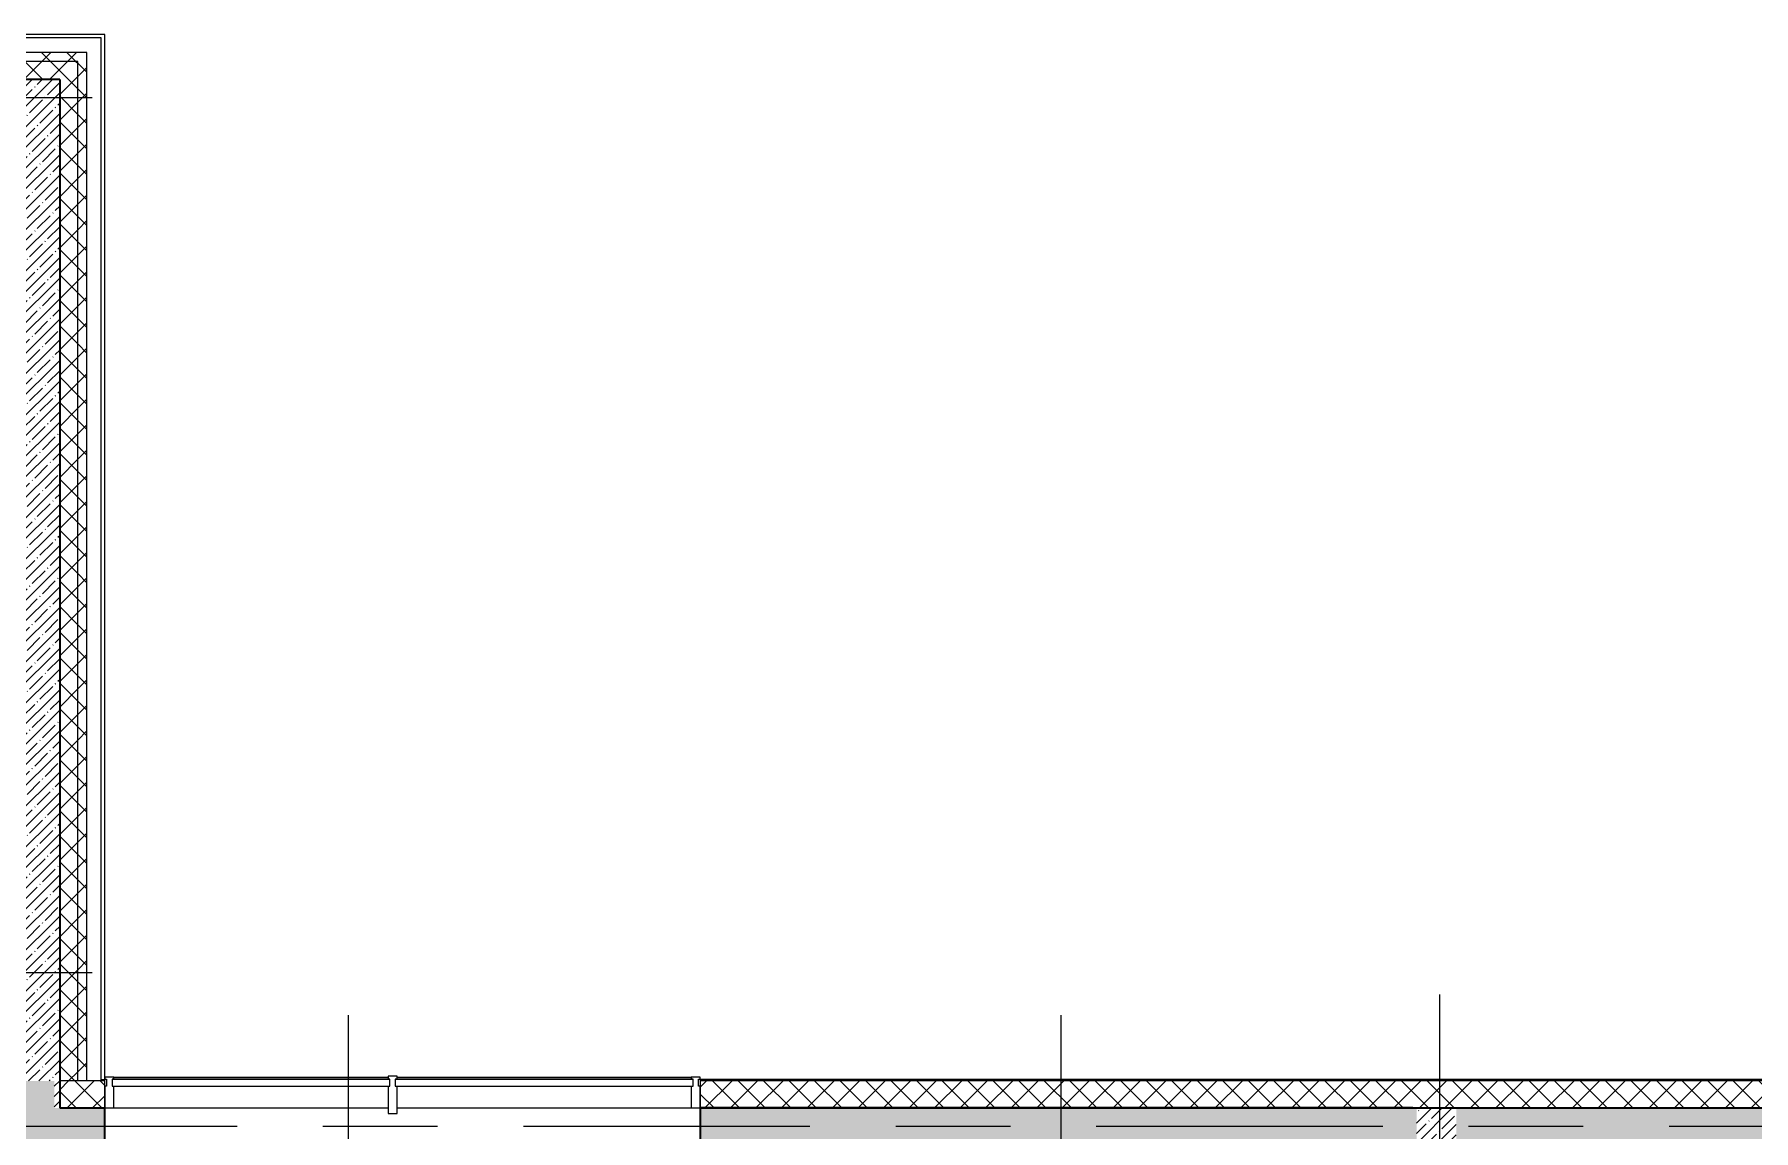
# Model space of a CAD drawing. Header units: millimetres. Extents: x 81094 to 272713, y -8553 to 29000.
# Drawn here: x 92920 to 102448, y 21275 to 27350 of the extents above; entities that cross this region are included whole.
import ezdxf

# ---------------------------------------------------------------- set-up
doc = ezdxf.new("R2010")
doc.units = ezdxf.units.MM
doc.linetypes.add('Осевая', pattern=[3175, 635, -476.25, 1587.5, -476.25])
for name, color, linetype, lineweight in [('A-GLAZ', 7, 'Continuous', 9), ('A-GLAZ-CWMG', 7, 'Continuous', 9), ('A-GLAZ-CWMG-1', 7, 'Continuous', 25), ('A-WALL', 7, 'Continuous', 9), ('I-WALL', 7, 'Continuous', 9), ('Оси', 7, 'Continuous', 9), ('Оси-2', 7, 'Осевая', 9)]:
    doc.layers.add(name, color=color, linetype=linetype, lineweight=lineweight)
for name, color, linetype, lineweight, true_color in [('A-WALL-1', 7, 'Continuous', 35, 0x3c3c3c), ('A-WALL-2', 7, 'Continuous', 13, 0x3c3c3c), ('A-WALL-FNSH-1', 7, 'Continuous', 9, 0x3c3c3c), ('A-WALL-FNSH-2', 7, 'Continuous', 13, 0x3c3c3c)]:
    doc.layers.add(name, color=color, linetype=linetype, lineweight=lineweight, true_color=true_color)
pattern_1 = [(45, (0, 0), (-57.024626, 57.024626), []), (45, (57.025, 0), (-57.024626, 57.024626), [100.806, -20.161, 3.353, -16.808])]
pattern_2 = [(45, (0, 0), (-70.71068, 70.71068), []), (135, (0, 0), (-70.71068, -70.71068), [])]

# ---------------------------------------------------------------- blocks, each defined once
blk = doc.blocks.new('PNS_Панель прямоугольная1 - Нр_Стекло - 40мм-22855919-План расстановки осветительного оборудования 2 этажа в осях 23-33')
at = {"layer": 'A-GLAZ'}
for p, q in [((-770, 0), (770, 0)), ((770, 0), (-770, 0)), ((-770, 0), (-770, -40)), ((770, -40), (770, 0)), ((-770, -40), (770, -40))]:
    blk.add_line(p, q, dxfattribs=at)
blk = doc.blocks.new('Прямоугольный импост - Импост структурный с накладкой - 170мм-22854882-План расстановки осветительного оборудования 2 этажа в осях 23-33')
at = {"layer": 'A-GLAZ-CWMG-1'}
for p, q in [((-50, 40), (-50, 160)), ((-50, 160), (0, 160)), ((0, 160), (0, 40)), ((-50, -10), (-50, 0)), ((-10, 40), (-10, 0)), ((0, 40), (-10, 40)), ((-10, 0), (0, 0)), ((0, 0), (0, -10)), ((0, -10), (-50, -10))]:
    blk.add_line(p, q, dxfattribs=at)
blk = doc.blocks.new('Прямоугольный импост - Импост структурный с накладкой - 170мм-22855901-План расстановки осветительного оборудования 2 этажа в осях 23-33')
at = {"layer": 'A-GLAZ-CWMG'}
for p, q in [((93360, 21570), (94880, 21570)), ((93360, 21400), (94880, 21400))]:
    blk.add_line(p, q, dxfattribs=at)
blk = doc.blocks.new('Прямоугольный импост - Импост структурный с накладкой - 170мм-22854884-План расстановки осветительного оборудования 2 этажа в осях 23-33')
at = {"layer": 'A-GLAZ-CWMG-1'}
for p, q in [((0, 160), (-50, 160)), ((-50, 160), (-50, 40)), ((0, 40), (0, 160)), ((-50, 0), (-50, -10)), ((-10, 0), (-10, 40)), ((-10, 40), (0, 40)), ((0, 0), (-10, 0)), ((0, -10), (0, 0)), ((-50, -10), (0, -10))]:
    blk.add_line(p, q, dxfattribs=at)
blk = doc.blocks.new('PNS_Панель прямоугольная1 - Нр_Стекло - 40мм-23689151-План расстановки осветительного оборудования 2 этажа в осях 23-33')
at = {"layer": 'A-GLAZ'}
for p, q in [((-825, 0), (825, 0)), ((825, 0), (-825, 0)), ((-825, 0), (-825, -40)), ((825, -40), (825, 0)), ((-825, -40), (825, -40))]:
    blk.add_line(p, q, dxfattribs=at)
blk = doc.blocks.new('Прямоугольный импост - Импост структурный с накладкой - 170мм-23689141-План расстановки осветительного оборудования 2 этажа в осях 23-33')
at = {"layer": 'A-GLAZ-CWMG'}
for p, q in [((94930, 21570), (96560, 21570)), ((94930, 21400), (96560, 21400))]:
    blk.add_line(p, q, dxfattribs=at)
blk = doc.blocks.new('Прямоугольный импост - Импост структурный с накладкой - 190мм-22854865-План расстановки осветительного оборудования 2 этажа в осях 23-33')
at = {"layer": 'A-GLAZ-CWMG-1'}
for p, q in [((-25, 40), (-25, 190)), ((-25, 190), (25, 190)), ((25, 190), (25, 40)), ((-25, -17), (-25, 0)), ((25, 0), (25, -17)), ((25, -17), (-25, -17))]:
    blk.add_line(p, q, dxfattribs=at)

msp = doc.modelspace()

# ---------------------------------------------------------------- hatches: boundary and pattern name
at = {"layer": 'A-WALL'}
h = msp.add_hatch(dxfattribs=at)
h.set_pattern_fill('FP_1', color=256, style=0, pattern_type=2)
h.set_pattern_definition(pattern_2)
h.paths.add_polyline_path([(93160, 27200), (93160, 27250), (84910.7, 27250), (84910.7, 27200), (93060, 27200)])
h = msp.add_hatch(dxfattribs=at)
h.set_pattern_fill('FP_1', color=256, style=0, pattern_type=2)
h.set_pattern_definition(pattern_2)
h.paths.add_polyline_path([(93060, 27100), (93060, 27200), (84910.7, 27200), (84910.7, 27100), (92333.9, 27100)])
h = msp.add_hatch(dxfattribs=at)
h.set_pattern_fill('FP_1', color=256, style=0, pattern_type=2)
h.set_pattern_definition(pattern_2)
h.paths.add_polyline_path([(93160, 21550), (93160, 27200), (93060, 27200), (93060, 21550)])
h = msp.add_hatch(dxfattribs=at)
h.set_pattern_fill('FP_1', color=256, style=0, pattern_type=2)
h.set_pattern_definition(pattern_2)
h.paths.add_polyline_path([(93210, 21550), (93210, 27250), (93160, 27250), (93160, 21550)])
h = msp.add_hatch(dxfattribs=at)
h.set_pattern_fill('FP_1', color=256, style=0, pattern_type=2)
h.set_pattern_definition(pattern_2)
h.paths.add_polyline_path([(125080, 21400), (125230, 21400), (125230, 21550), (96610, 21550), (96610, 21400), (124658, 21400)])
h.paths.add_polyline_path([(93310, 21400), (93310, 21550), (93060, 21550), (93060, 21400), (93303.6, 21400)])
at = {"layer": 'I-WALL'}
h = msp.add_hatch(dxfattribs=at)
h.set_pattern_fill('FP_2', color=256, style=0, pattern_type=2)
h.set_pattern_definition(pattern_1)
h.paths.add_polyline_path([(93060, 21400), (93060, 27100), (92810, 27100), (92810, 21550), (93030, 21550), (93030, 21400)])
h = msp.add_hatch(dxfattribs=at)
h.set_pattern_fill('FP_2', color=256, style=0, pattern_type=2)
h.set_pattern_definition(pattern_1)
h.paths.add_polyline_path([(93030, 13620), (93030, 21550), (92810, 21550), (92810, 13620), (92980.4, 13620)])
h = msp.add_hatch(dxfattribs=at)
h.set_pattern_fill('FP_2', color=256, style=0, pattern_type=2)
h.set_pattern_definition(pattern_1)
h.paths.add_polyline_path([(100560, 21150), (100560, 21400), (96610, 21400), (96610, 21150), (100091.7, 21150)])
h.paths.add_polyline_path([(93030, 21150), (93310, 21150), (93310, 21400), (93030, 21400), (93030, 21262.6)])
h = msp.add_hatch(dxfattribs=at)
h.set_pattern_fill('FP_2', color=256, style=0, pattern_type=2)
h.set_pattern_definition(pattern_1)
h.paths.add_polyline_path([(121210, 21150), (121210, 21400), (120850, 21400), (120850, 21150)])
h.paths.add_polyline_path([(120150, 21150), (120150, 21400), (116100.4, 21400), (116100.4, 21150), (120132.6, 21150)])
h.paths.add_polyline_path([(115580.4, 21150), (115600.4, 21150.9), (115600.4, 21400), (111050, 21400), (111050, 21150), (115284, 21150)])
h.paths.add_polyline_path([(100560, 21150), (100580, 21150), (100580, 21400), (100560, 21400)])
h.paths.add_polyline_path([(110330, 21150), (110350, 21150), (110350, 21400), (106050, 21400), (106050, 21150), (109142.4, 21150)])
h.paths.add_polyline_path([(105550, 21150), (105550, 21400), (100800, 21400), (100800, 21150), (105263.5, 21150)])
h = msp.add_hatch(dxfattribs=at)
h.set_pattern_fill('FP_2', color=256, style=0, pattern_type=2)
h.set_pattern_definition(pattern_1)
h.paths.add_polyline_path([(100580, 17750), (100800, 17750), (100800, 21400), (100580, 21400), (100580, 17770)])

# ---------------------------------------------------------------- linework, layer by layer
at = {"layer": 'A-WALL'}
for p, q in [((93210, 27250), (84910.7, 27250)), ((93160, 27200), (84910.7, 27200)), ((93160, 21550), (93160, 27200)), ((93210, 21550), (93210, 27250)), ((93310, 21550), (93060, 21550)), ((93290, 21558), (93310, 21558)), ((93290, 21553), (93290, 21550)), ((125230, 21550), (96610, 21550))]:
    msp.add_line(p, q, dxfattribs=at)
at = {"layer": 'A-WALL-1'}
for p, q in [((93060, 27100), (89160, 27100)), ((93060, 27100), (93060, 21400)), ((93060, 21400), (93310, 21400)), ((93310, 21150), (93310, 21400)), ((96610, 21400), (105550, 21400)), ((96610, 21400), (96610, 21150)), ((100560, 21400), (96610, 21400))]:
    msp.add_line(p, q, dxfattribs=at)
at = {"layer": 'A-WALL-2'}
for p, q in [((93290, 27330), (84910.7, 27330)), ((93290, 21553), (93290, 27330)), ((89160, 27100), (93060, 27100)), ((93310, 21400), (93310, 21550)), ((96610, 21550), (96610, 21400))]:
    msp.add_line(p, q, dxfattribs=at)
at = {"layer": 'A-WALL-FNSH-1'}
for p, q in [((93310, 27350), (84910.7, 27350)), ((93310, 21553), (93310, 27350)), ((125238, 21558), (96610, 21558)), ((96610, 21558), (96610, 21553))]:
    msp.add_line(p, q, dxfattribs=at)
at = {"layer": 'A-WALL-FNSH-2'}
for p, q in [((93310, 21553), (93290, 21553)), ((93310, 21550), (93310, 21553)), ((96610, 21553), (96610, 21550)), ((125233, 21553), (96610, 21553))]:
    msp.add_line(p, q, dxfattribs=at)
at = {"layer": 'Оси'}
for p, q in [((90740, 27000), (93240, 27000)), ((90740, 22150), (93240, 22150)), ((100710, 19528.3), (100710, 22028.3)), ((94660, 19415.1), (94660, 21915.1)), ((98610, 19415.1), (98610, 21915.1))]:
    msp.add_line(p, q, dxfattribs=at)
at = {"layer": 'Оси-2'}
msp.add_line((84993.9, 21300), (122580, 21300), dxfattribs=at)

# ---------------------------------------------------------------- block references
at = {"layer": 'A-GLAZ'}
for name, p in [('PNS_Панель прямоугольная1 - Нр_Стекло - 40мм-22855919-План расстановки осветительного оборудования 2 этажа в осях 23-33', (94120, 21560)), ('PNS_Панель прямоугольная1 - Нр_Стекло - 40мм-23689151-План расстановки осветительного оборудования 2 этажа в осях 23-33', (95745, 21560))]:
    msp.add_blockref(name, p, dxfattribs=at)
at = {"layer": 'A-GLAZ-CWMG', "rotation": 180}
msp.add_blockref('Прямоугольный импост - Импост структурный с накладкой - 170мм-22854884-План расстановки осветительного оборудования 2 этажа в осях 23-33', (93310, 21560), dxfattribs=at)
at = {"layer": 'A-GLAZ-CWMG'}
for name in ['Прямоугольный импост - Импост структурный с накладкой - 170мм-22855901-План расстановки осветительного оборудования 2 этажа в осях 23-33', 'Прямоугольный импост - Импост структурный с накладкой - 170мм-23689141-План расстановки осветительного оборудования 2 этажа в осях 23-33']:
    msp.add_blockref(name, (0, 0), dxfattribs=at)
at = {"layer": 'A-GLAZ-CWMG', "extrusion": (0, 0, -1), "rotation": 180}
for name, p in [('Прямоугольный импост - Импост структурный с накладкой - 190мм-22854865-План расстановки осветительного оборудования 2 этажа в осях 23-33', (-94905, 21560)), ('Прямоугольный импост - Импост структурный с накладкой - 170мм-22854882-План расстановки осветительного оборудования 2 этажа в осях 23-33', (-96610, 21560))]:
    msp.add_blockref(name, p, dxfattribs=at)

doc.saveas('drawing.dxf')
